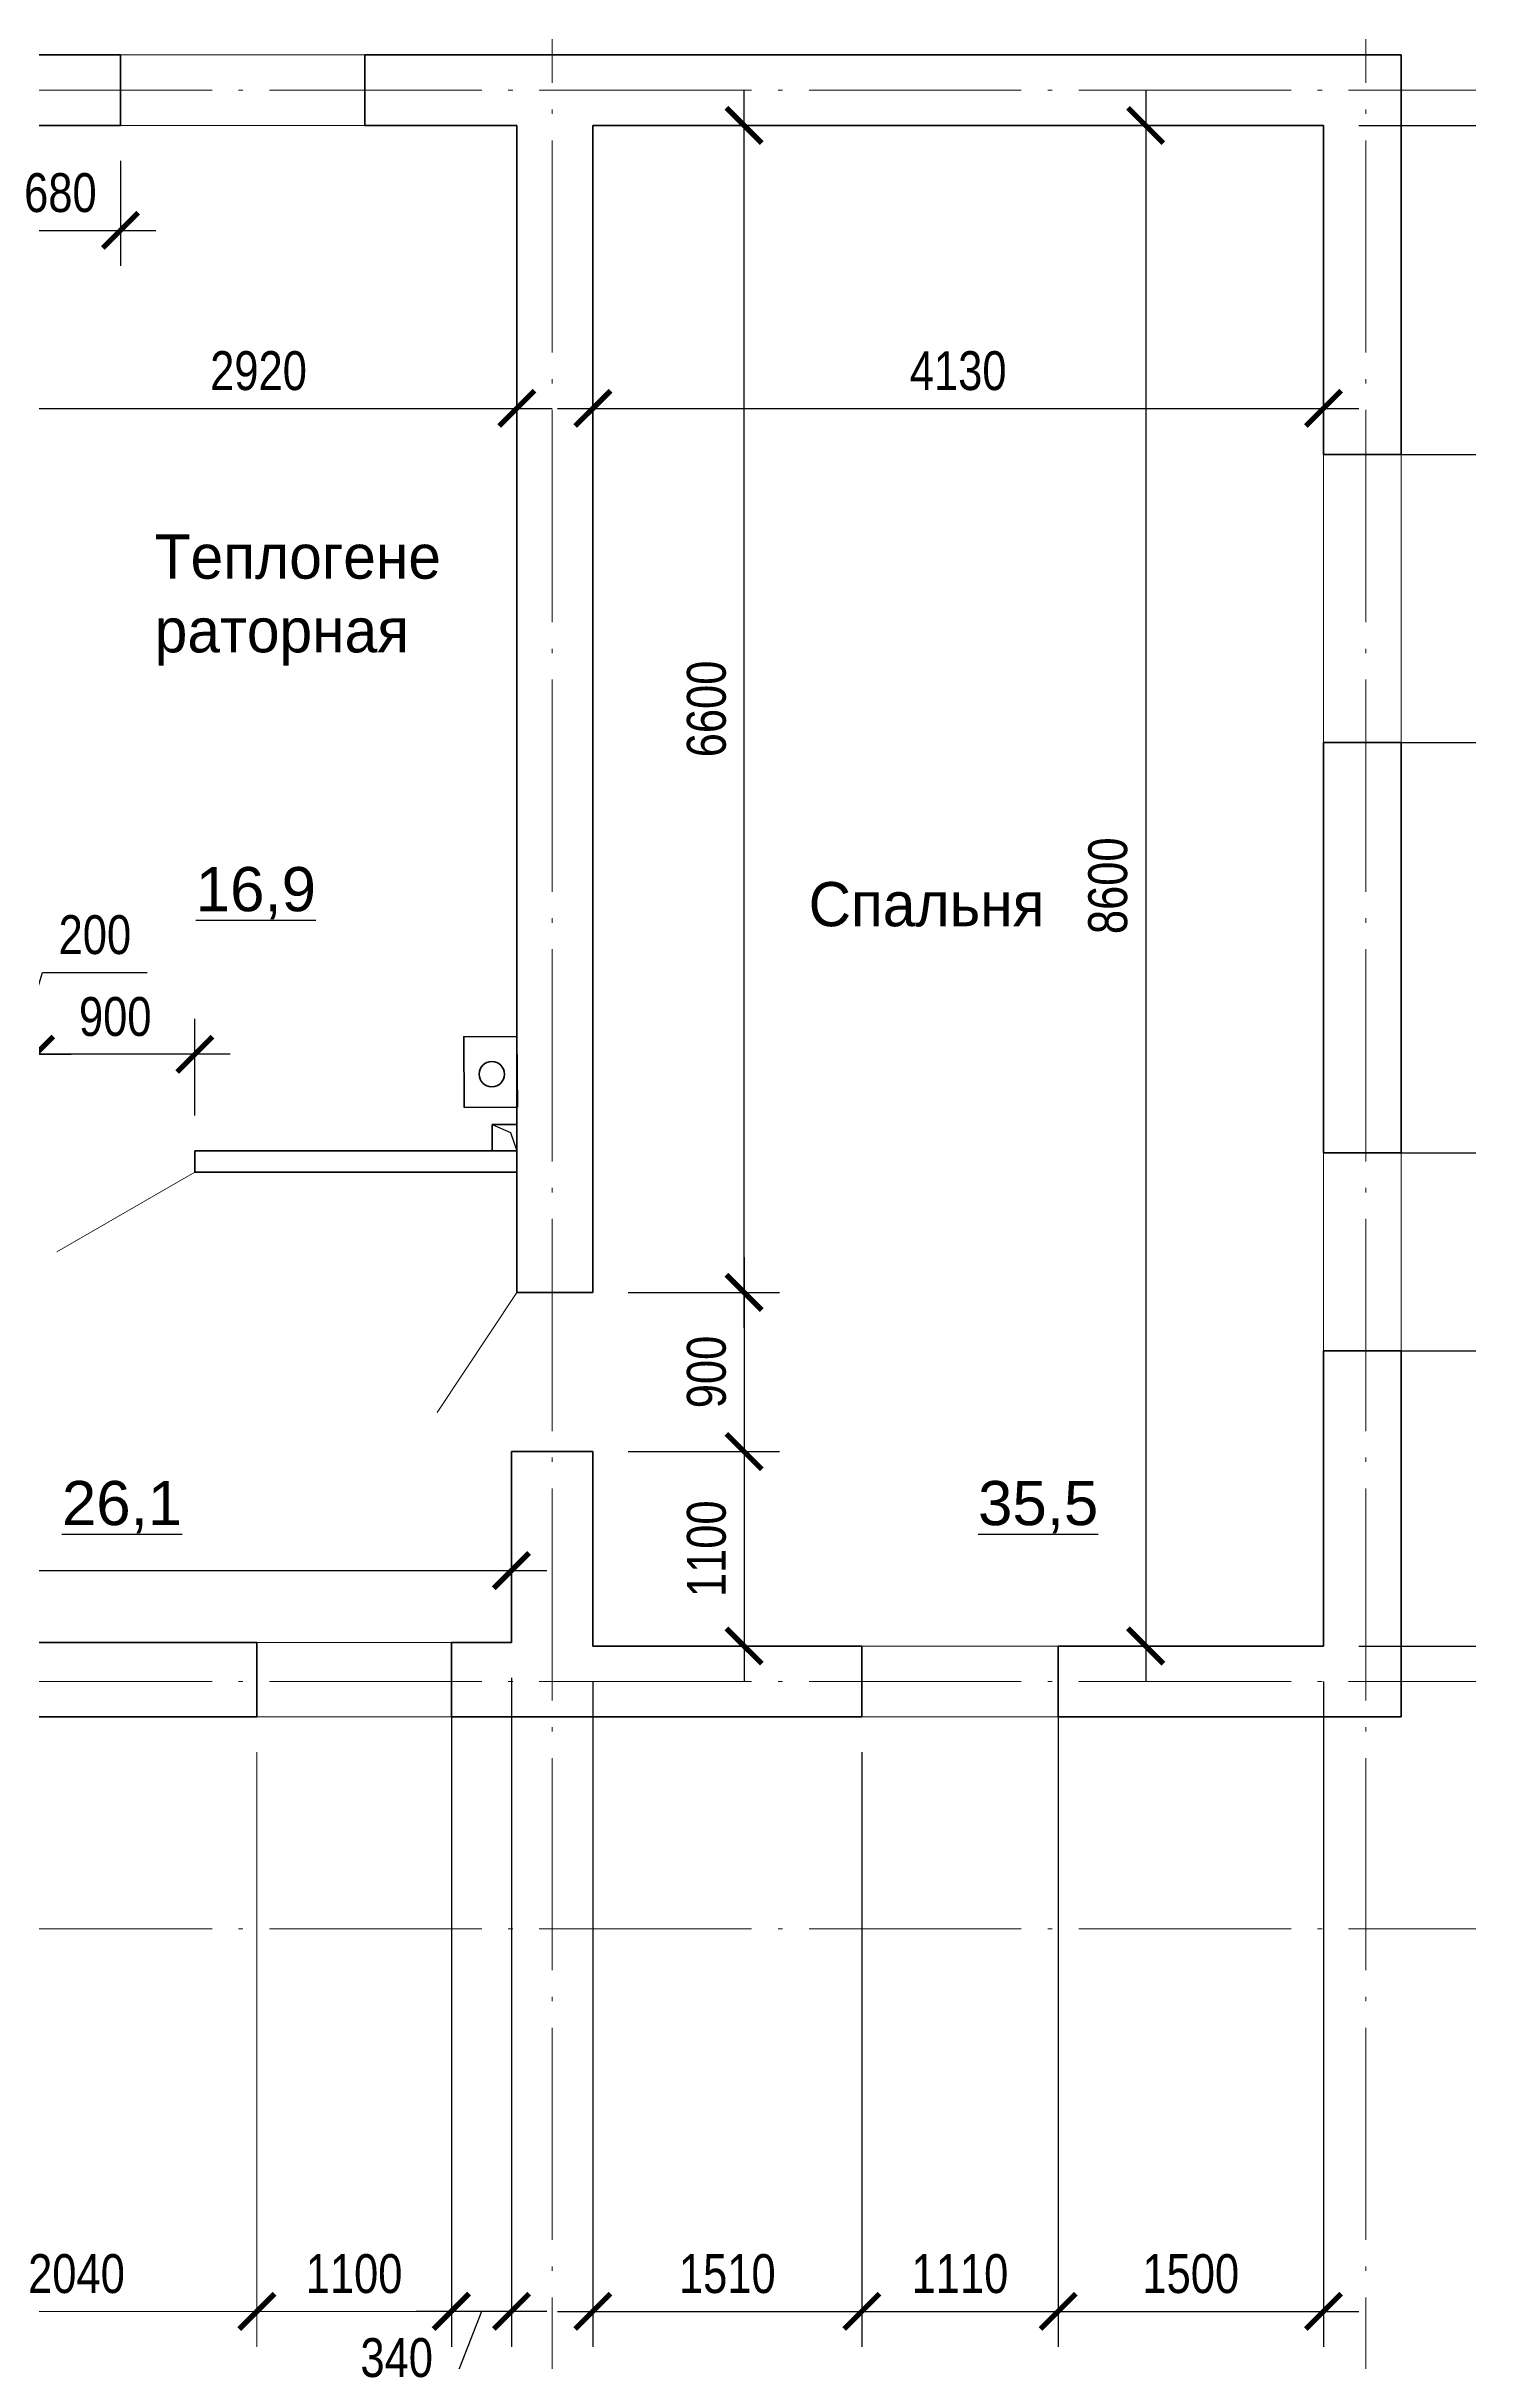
# Model space of a CAD drawing. Extents: x 4838367 to 4880367, y 1370221 to 1442915.
# Drawn here: x 4863736 to 4871776, y 1380205 to 1393301 of the extents above; entities that cross this region are included whole.
import ezdxf

# ---------------------------------------------------------------- set-up
doc = ezdxf.new("R2010")
doc.units = 0
doc.header["$MEASUREMENT"] = 0
doc.linetypes.add('ACAD_ISO04W100', pattern=[30.5, 24, -3, 0.5, -3])
doc.layers.get('0').update_dxf_attribs({"linetype": 'CONTINUOUS'})
doc.layers.get('DEFPOINTS').update_dxf_attribs({"linetype": 'CONTINUOUS'})
for name, color, linetype in [('АР2-0_121-03_ТЕКСТ', 121, 'CONTINUOUS'), ('АР2-6_1-03_КРЕП', 1, 'CONTINUOUS'), ('ОСИ', 30, 'ACAD_ISO04W100'), ('площ', 1, 'CONTINUOUS')]:
    doc.layers.add(name, color=color, linetype=linetype)
for name, color, linetype, lineweight in [('двери', 180, 'CONTINUOUS', 18), ('кирпич', 221, 'CONTINUOUS', 40), ('наименование помещений', 151, 'CONTINUOUS', 9), ('окна', 120, 'CONTINUOUS', 15), ('осевые размеры', 80, 'CONTINUOUS', 9), ('перегородки', 43, 'CONTINUOUS', 40), ('размеры внутрен', 133, 'CONTINUOUS', 25), ('стены', 7, 'CONTINUOUS', 60), ('текст13', 131, 'CONTINUOUS', 13)]:
    doc.layers.add(name, color=color, linetype=linetype, lineweight=lineweight)
doc.styles.add('AR-125', font='arial.ttf', dxfattribs={"height": 125})
doc.styles.add('AR220M100', font='arial.ttf', dxfattribs={"width": 0.8, "height": 220})
doc.styles.add('N200', font='times.ttf', dxfattribs={"height": 200})
doc.dimstyles.new('100', dxfattribs={"dimtxt": 1, "dimasz": 200, "dimexe": 200, "dimexo": 200, "dimgap": 100, "dimtad": 1, "dimdec": 0, "dimrnd": 1, "dimzin": 13, "dimdsep": 46, "dimtxsty": 'AR220M100', "dimblk1": 'ARCHTICK', "dimblk2": 'ARCHTICK', "dimsah": 1, "dimcen": 100, "dimdle": 200, "dimclrd": 256, "dimclre": 256, "dimclrt": 256, "dimadec": 0, "dimazin": 0, "dimtfac": 1, "dimtdec": 0, "dimtofl": 0, "dimtmove": 1, "dimatfit": 3, "dimldrblk": 'ARCHTICK', "dimfxl": 200, "dimtolj": 1, "dimtzin": 13, "dimlwd": -1, "dimlwe": -1, "dimarcsym": 0})

# ---------------------------------------------------------------- blocks, each defined once
blk = doc.blocks.new('_ARCHTICK')
at = {"color": 0, "linetype": 'ByBlock', "const_width": 0.15}
blk.add_lwpolyline([(-0.5, -0.5), (0.5, 0.5)], dxfattribs=at)
blk = doc.blocks.new('*D91')
at = {"layer": 'DEFPOINTS', "color": 0, "transparency": 16777216}
for p in [(4864926, 1383853), (4866025, 1383853), (4866025, 1380490)]:
    blk.add_point(p, dxfattribs=at)
at = {"layer": 'текст13', "transparency": 16777216}
for p, q in [((4864926, 1383653), (4864926, 1380290)), ((4866025, 1383653), (4866025, 1380290)), ((4864726, 1380490), (4866225, 1380490))]:
    blk.add_line(p, q, dxfattribs=at)
at = {"layer": 'текст13', "transparency": 16777216, "xscale": 200, "yscale": 200, "zscale": 200, "rotation": 180}
blk.add_blockref('_ARCHTICK', (4864926, 1380490), dxfattribs=at)
at = {"layer": 'текст13', "transparency": 16777216, "xscale": 200, "yscale": 200, "zscale": 200}
blk.add_blockref('_ARCHTICK', (4866025, 1380490), dxfattribs=at)
at = {"layer": 'текст13', "transparency": 16777216, "insert": (4865475, 1380702), "char_height": 220, "attachment_point": 5, "style": 'AR220M100'}
blk.add_mtext('\\A1;1100', dxfattribs=at)
blk = doc.blocks.new('*D93')
at = {"layer": 'DEFPOINTS', "color": 0, "transparency": 16777216}
for p in [(4866825, 1384253), (4868345, 1383853), (4868345, 1380490)]:
    blk.add_point(p, dxfattribs=at)
at = {"layer": 'АР2-0_121-03_ТЕКСТ', "transparency": 16777216}
for p, q in [((4866825, 1384053), (4866825, 1380290)), ((4868345, 1383653), (4868345, 1380290)), ((4866625, 1380490), (4868545, 1380490))]:
    blk.add_line(p, q, dxfattribs=at)
at = {"layer": 'АР2-0_121-03_ТЕКСТ', "transparency": 16777216, "xscale": 200, "yscale": 200, "zscale": 200, "rotation": 180}
blk.add_blockref('_ARCHTICK', (4866825, 1380490), dxfattribs=at)
at = {"layer": 'АР2-0_121-03_ТЕКСТ', "transparency": 16777216, "xscale": 200, "yscale": 200, "zscale": 200}
blk.add_blockref('_ARCHTICK', (4868345, 1380490), dxfattribs=at)
at = {"layer": 'АР2-0_121-03_ТЕКСТ', "transparency": 16777216, "insert": (4867585, 1380702), "char_height": 220, "attachment_point": 5, "style": 'AR220M100'}
blk.add_mtext('\\A1;1510', dxfattribs=at)
blk = doc.blocks.new('*D96')
at = {"layer": 'DEFPOINTS', "color": 0, "transparency": 16777216}
for p in [(4864155, 1393987), (4864155, 1393253), (4865535, 1393253)]:
    blk.add_point(p, dxfattribs=at)
at = {"layer": 'текст13', "transparency": 16777216}
for p, q in [((4864155, 1393453), (4864155, 1394187)), ((4865535, 1393453), (4865535, 1394187)), ((4865735, 1393987), (4863955, 1393987))]:
    blk.add_line(p, q, dxfattribs=at)
at = {"layer": 'текст13', "transparency": 16777216, "xscale": 200, "yscale": 200, "zscale": 200, "rotation": 180}
blk.add_blockref('_ARCHTICK', (4864155, 1393987), dxfattribs=at)
at = {"layer": 'текст13', "transparency": 16777216, "xscale": 200, "yscale": 200, "zscale": 200}
blk.add_blockref('_ARCHTICK', (4865535, 1393987), dxfattribs=at)
at = {"layer": 'текст13', "transparency": 16777216, "insert": (4864845, 1394200), "char_height": 220, "attachment_point": 5, "style": 'AR220M100'}
blk.add_mtext('\\A1;1380', dxfattribs=at)
blk = doc.blocks.new('*D102')
at = {"layer": 'DEFPOINTS', "color": 0, "transparency": 16777216}
for p in [(4863475, 1391253), (4866395, 1391253), (4866395, 1391053)]:
    blk.add_point(p, dxfattribs=at)
at = {"layer": 'АР2-0_121-03_ТЕКСТ', "transparency": 16777216}
for p, q in [((4863475, 1391453), (4863475, 1391453)), ((4866395, 1391253), (4866395, 1391453)), ((4863275, 1391253), (4866595, 1391253))]:
    blk.add_line(p, q, dxfattribs=at)
at = {"layer": 'АР2-0_121-03_ТЕКСТ', "transparency": 16777216, "xscale": 200, "yscale": 200, "zscale": 200, "rotation": 180}
blk.add_blockref('_ARCHTICK', (4863475, 1391253), dxfattribs=at)
at = {"layer": 'АР2-0_121-03_ТЕКСТ', "transparency": 16777216, "xscale": 200, "yscale": 200, "zscale": 200}
blk.add_blockref('_ARCHTICK', (4866395, 1391253), dxfattribs=at)
at = {"layer": 'АР2-0_121-03_ТЕКСТ', "transparency": 16777216, "insert": (4864935, 1391465), "char_height": 220, "attachment_point": 5, "style": 'AR220M100'}
blk.add_mtext('\\A1;2920', dxfattribs=at)
blk = doc.blocks.new('*D106')
at = {"layer": 'DEFPOINTS', "color": 0, "transparency": 16777216}
for p in [(4870955, 1385923), (4872243, 1385923), (4870955, 1384253)]:
    blk.add_point(p, dxfattribs=at)
at = {"layer": 'АР2-0_121-03_ТЕКСТ', "transparency": 16777216}
for p, q in [((4872243, 1384053), (4872243, 1386123)), ((4871155, 1385923), (4872443, 1385923)), ((4871155, 1384253), (4872443, 1384253))]:
    blk.add_line(p, q, dxfattribs=at)
at = {"layer": 'АР2-0_121-03_ТЕКСТ', "transparency": 16777216, "xscale": 200, "yscale": 200, "zscale": 200}
for p, rotation in [((4872243, 1385923), 90), ((4872243, 1384253), 270)]:
    blk.add_blockref('_ARCHTICK', p, dxfattribs=dict(at, rotation=rotation))
at = {"layer": 'АР2-0_121-03_ТЕКСТ', "transparency": 16777216, "insert": (4872031, 1385088), "char_height": 220, "attachment_point": 5, "rotation": 90, "style": 'AR220M100'}
blk.add_mtext('\\A1;1670', dxfattribs=at)
blk = doc.blocks.new('*D107')
at = {"layer": 'DEFPOINTS', "color": 0, "transparency": 16777216}
for p in [(4870955, 1387043), (4872243, 1387043), (4870955, 1385923)]:
    blk.add_point(p, dxfattribs=at)
at = {"layer": 'АР2-0_121-03_ТЕКСТ', "transparency": 16777216}
for p, q in [((4872243, 1385723), (4872243, 1387243)), ((4871155, 1387043), (4872443, 1387043)), ((4871155, 1385923), (4872443, 1385923))]:
    blk.add_line(p, q, dxfattribs=at)
at = {"layer": 'АР2-0_121-03_ТЕКСТ', "transparency": 16777216, "xscale": 200, "yscale": 200, "zscale": 200}
for p, rotation in [((4872243, 1387043), 90), ((4872243, 1385923), 270)]:
    blk.add_blockref('_ARCHTICK', p, dxfattribs=dict(at, rotation=rotation))
at = {"layer": 'АР2-0_121-03_ТЕКСТ', "transparency": 16777216, "insert": (4872031, 1386483), "char_height": 220, "attachment_point": 5, "rotation": 90, "style": 'AR220M100'}
blk.add_mtext('\\A1;1120', dxfattribs=at)
blk = doc.blocks.new('*D108')
at = {"layer": 'DEFPOINTS', "color": 0, "transparency": 16777216}
for p in [(4870955, 1389363), (4872243, 1389363), (4870955, 1387043)]:
    blk.add_point(p, dxfattribs=at)
at = {"layer": 'АР2-0_121-03_ТЕКСТ', "transparency": 16777216}
for p, q in [((4872243, 1386843), (4872243, 1389563)), ((4871155, 1389363), (4872443, 1389363)), ((4871155, 1387043), (4872443, 1387043))]:
    blk.add_line(p, q, dxfattribs=at)
at = {"layer": 'АР2-0_121-03_ТЕКСТ', "transparency": 16777216, "xscale": 200, "yscale": 200, "zscale": 200}
for p, rotation in [((4872243, 1389363), 90), ((4872243, 1387043), 270)]:
    blk.add_blockref('_ARCHTICK', p, dxfattribs=dict(at, rotation=rotation))
at = {"layer": 'АР2-0_121-03_ТЕКСТ', "transparency": 16777216, "insert": (4872031, 1388203), "char_height": 220, "attachment_point": 5, "rotation": 90, "style": 'AR220M100'}
blk.add_mtext('\\A1;2320', dxfattribs=at)
blk = doc.blocks.new('*D109')
at = {"layer": 'DEFPOINTS', "color": 0, "transparency": 16777216}
for p in [(4870955, 1390993), (4872243, 1390993), (4870955, 1389363)]:
    blk.add_point(p, dxfattribs=at)
at = {"layer": 'АР2-0_121-03_ТЕКСТ', "transparency": 16777216}
for p, q in [((4872243, 1389163), (4872243, 1391193)), ((4871155, 1390993), (4872443, 1390993)), ((4871155, 1389363), (4872443, 1389363))]:
    blk.add_line(p, q, dxfattribs=at)
at = {"layer": 'АР2-0_121-03_ТЕКСТ', "transparency": 16777216, "xscale": 200, "yscale": 200, "zscale": 200}
for p, rotation in [((4872243, 1390993), 90), ((4872243, 1389363), 270)]:
    blk.add_blockref('_ARCHTICK', p, dxfattribs=dict(at, rotation=rotation))
at = {"layer": 'АР2-0_121-03_ТЕКСТ', "transparency": 16777216, "insert": (4872031, 1390178), "char_height": 220, "attachment_point": 5, "rotation": 90, "style": 'AR220M100'}
blk.add_mtext('\\A1;1630', dxfattribs=at)
blk = doc.blocks.new('*D110')
at = {"layer": 'DEFPOINTS', "color": 0, "transparency": 16777216}
for p in [(4870955, 1392853), (4869950, 1384253), (4870955, 1384253)]:
    blk.add_point(p, dxfattribs=at)
at = {"layer": 'размеры внутрен', "transparency": 16777216}
for p, q in [((4869950, 1393053), (4869950, 1384053)), ((4870755, 1392853), (4869750, 1392853)), ((4870755, 1384253), (4869750, 1384253))]:
    blk.add_line(p, q, dxfattribs=at)
at = {"layer": 'размеры внутрен', "transparency": 16777216, "xscale": 200, "yscale": 200, "zscale": 200}
for p, rotation in [((4869950, 1392853), 90), ((4869950, 1384253), 270)]:
    blk.add_blockref('_ARCHTICK', p, dxfattribs=dict(at, rotation=rotation))
at = {"layer": 'размеры внутрен', "transparency": 16777216, "insert": (4869737, 1388553), "char_height": 220, "attachment_point": 5, "rotation": 90, "style": 'AR220M100'}
blk.add_mtext('\\A1;8600', dxfattribs=at)
blk = doc.blocks.new('*D111')
at = {"layer": 'DEFPOINTS', "color": 0, "transparency": 16777216}
for p in [(4870955, 1391253), (4866825, 1391053), (4870955, 1391053)]:
    blk.add_point(p, dxfattribs=at)
at = {"layer": 'АР2-0_121-03_ТЕКСТ', "transparency": 16777216}
for p, q in [((4866825, 1391253), (4866825, 1391453)), ((4870955, 1391253), (4870955, 1391453)), ((4866625, 1391253), (4871155, 1391253))]:
    blk.add_line(p, q, dxfattribs=at)
at = {"layer": 'АР2-0_121-03_ТЕКСТ', "transparency": 16777216, "xscale": 200, "yscale": 200, "zscale": 200, "rotation": 180}
blk.add_blockref('_ARCHTICK', (4866825, 1391253), dxfattribs=at)
at = {"layer": 'АР2-0_121-03_ТЕКСТ', "transparency": 16777216, "xscale": 200, "yscale": 200, "zscale": 200}
blk.add_blockref('_ARCHTICK', (4870955, 1391253), dxfattribs=at)
at = {"layer": 'АР2-0_121-03_ТЕКСТ', "transparency": 16777216, "insert": (4868890, 1391465), "char_height": 220, "attachment_point": 5, "style": 'AR220M100'}
blk.add_mtext('\\A1;4130', dxfattribs=at)
blk = doc.blocks.new('*D115')
at = {"layer": 'DEFPOINTS', "color": 0, "transparency": 16777216}
for p in [(4863675, 1387600), (4863675, 1387053), (4864575, 1387053)]:
    blk.add_point(p, dxfattribs=at)
at = {"layer": 'АР2-0_121-03_ТЕКСТ', "transparency": 16777216}
for p, q in [((4863675, 1387253), (4863675, 1387800)), ((4864575, 1387253), (4864575, 1387800)), ((4864775, 1387600), (4863475, 1387600))]:
    blk.add_line(p, q, dxfattribs=at)
at = {"layer": 'АР2-0_121-03_ТЕКСТ', "transparency": 16777216, "xscale": 200, "yscale": 200, "zscale": 200, "rotation": 180}
blk.add_blockref('_ARCHTICK', (4863675, 1387600), dxfattribs=at)
at = {"layer": 'АР2-0_121-03_ТЕКСТ', "transparency": 16777216, "xscale": 200, "yscale": 200, "zscale": 200}
blk.add_blockref('_ARCHTICK', (4864575, 1387600), dxfattribs=at)
at = {"layer": 'АР2-0_121-03_ТЕКСТ', "transparency": 16777216, "insert": (4864125, 1387812), "char_height": 220, "attachment_point": 5, "style": 'AR220M100'}
blk.add_mtext('\\A1;900', dxfattribs=at)
blk = doc.blocks.new('*D117')
at = {"layer": 'DEFPOINTS', "color": 0, "transparency": 16777216}
for p in [(4862885, 1383853), (4864926, 1383853), (4864926, 1380490)]:
    blk.add_point(p, dxfattribs=at)
at = {"layer": 'текст13', "transparency": 16777216}
for p, q in [((4862885, 1383653), (4862885, 1380290)), ((4864926, 1383653), (4864926, 1380290)), ((4862685, 1380490), (4865126, 1380490))]:
    blk.add_line(p, q, dxfattribs=at)
at = {"layer": 'текст13', "transparency": 16777216, "xscale": 200, "yscale": 200, "zscale": 200, "rotation": 180}
blk.add_blockref('_ARCHTICK', (4862885, 1380490), dxfattribs=at)
at = {"layer": 'текст13', "transparency": 16777216, "xscale": 200, "yscale": 200, "zscale": 200}
blk.add_blockref('_ARCHTICK', (4864926, 1380490), dxfattribs=at)
at = {"layer": 'текст13', "transparency": 16777216, "insert": (4863906, 1380702), "char_height": 220, "attachment_point": 5, "style": 'AR220M100'}
blk.add_mtext('\\A1;2040', dxfattribs=at)
blk = doc.blocks.new('*D118')
at = {"layer": 'DEFPOINTS', "color": 0, "transparency": 16777216}
for p in [(4868345, 1383853), (4869455, 1383853), (4869455, 1380490)]:
    blk.add_point(p, dxfattribs=at)
at = {"layer": 'АР2-0_121-03_ТЕКСТ', "transparency": 16777216}
for p, q in [((4868345, 1383653), (4868345, 1380290)), ((4869455, 1383653), (4869455, 1380290)), ((4868145, 1380490), (4869655, 1380490))]:
    blk.add_line(p, q, dxfattribs=at)
at = {"layer": 'АР2-0_121-03_ТЕКСТ', "transparency": 16777216, "xscale": 200, "yscale": 200, "zscale": 200, "rotation": 180}
blk.add_blockref('_ARCHTICK', (4868345, 1380490), dxfattribs=at)
at = {"layer": 'АР2-0_121-03_ТЕКСТ', "transparency": 16777216, "xscale": 200, "yscale": 200, "zscale": 200}
blk.add_blockref('_ARCHTICK', (4869455, 1380490), dxfattribs=at)
at = {"layer": 'АР2-0_121-03_ТЕКСТ', "transparency": 16777216, "insert": (4868900, 1380702), "char_height": 220, "attachment_point": 5, "style": 'AR220M100'}
blk.add_mtext('\\A1;1110', dxfattribs=at)
blk = doc.blocks.new('*D126')
at = {"layer": 'DEFPOINTS', "color": 0, "transparency": 16777216}
for p in [(4866595, 1380540), (4871195, 1380540), (4871195, 1379263)]:
    blk.add_point(p, dxfattribs=at)
at = {"layer": 'осевые размеры', "transparency": 16777216}
for p, q in [((4866595, 1380340), (4866595, 1379063)), ((4871195, 1380340), (4871195, 1379063)), ((4866395, 1379263), (4871395, 1379263))]:
    blk.add_line(p, q, dxfattribs=at)
at = {"layer": 'осевые размеры', "transparency": 16777216, "xscale": 200, "yscale": 200, "zscale": 200, "rotation": 180}
blk.add_blockref('_ARCHTICK', (4866595, 1379263), dxfattribs=at)
at = {"layer": 'осевые размеры', "transparency": 16777216, "xscale": 200, "yscale": 200, "zscale": 200}
blk.add_blockref('_ARCHTICK', (4871195, 1379263), dxfattribs=at)
at = {"layer": 'осевые размеры', "transparency": 16777216, "insert": (4868895, 1379476), "char_height": 220, "attachment_point": 5, "style": 'AR220M100'}
blk.add_mtext('\\A1;4600', dxfattribs=at)
blk = doc.blocks.new('*D176')
at = {"layer": 'DEFPOINTS', "color": 0, "transparency": 16777216}
for p in [(4866825, 1392853), (4867680, 1392853), (4866825, 1386253)]:
    blk.add_point(p, dxfattribs=at)
at = {"layer": 'АР2-0_121-03_ТЕКСТ', "transparency": 16777216}
for p, q in [((4867680, 1386053), (4867680, 1393053)), ((4867025, 1392853), (4867880, 1392853)), ((4867025, 1386253), (4867880, 1386253))]:
    blk.add_line(p, q, dxfattribs=at)
at = {"layer": 'АР2-0_121-03_ТЕКСТ', "transparency": 16777216, "xscale": 200, "yscale": 200, "zscale": 200}
for p, rotation in [((4867680, 1392853), 90), ((4867680, 1386253), 270)]:
    blk.add_blockref('_ARCHTICK', p, dxfattribs=dict(at, rotation=rotation))
at = {"layer": 'АР2-0_121-03_ТЕКСТ', "transparency": 16777216, "insert": (4867468, 1389553), "char_height": 220, "attachment_point": 5, "rotation": 90, "style": 'AR220M100'}
blk.add_mtext('\\A1;6600', dxfattribs=at)
blk = doc.blocks.new('*D177')
at = {"layer": 'DEFPOINTS', "color": 0, "transparency": 16777216}
for p in [(4866825, 1386253), (4866825, 1385353), (4867680, 1385353)]:
    blk.add_point(p, dxfattribs=at)
at = {"layer": 'АР2-0_121-03_ТЕКСТ', "transparency": 16777216}
for p, q in [((4867680, 1386453), (4867680, 1385153)), ((4867025, 1386253), (4867880, 1386253)), ((4867025, 1385353), (4867880, 1385353))]:
    blk.add_line(p, q, dxfattribs=at)
at = {"layer": 'АР2-0_121-03_ТЕКСТ', "transparency": 16777216, "xscale": 200, "yscale": 200, "zscale": 200}
for p, rotation in [((4867680, 1386253), 90), ((4867680, 1385353), 270)]:
    blk.add_blockref('_ARCHTICK', p, dxfattribs=dict(at, rotation=rotation))
at = {"layer": 'АР2-0_121-03_ТЕКСТ', "transparency": 16777216, "insert": (4867468, 1385803), "char_height": 220, "attachment_point": 5, "rotation": 90, "style": 'AR220M100'}
blk.add_mtext('\\A1;900', dxfattribs=at)
blk = doc.blocks.new('*D178')
at = {"layer": 'DEFPOINTS', "color": 0, "transparency": 16777216}
for p in [(4866825, 1385353), (4866825, 1384253), (4867680, 1384253)]:
    blk.add_point(p, dxfattribs=at)
at = {"layer": 'АР2-0_121-03_ТЕКСТ', "transparency": 16777216}
for p, q in [((4867680, 1385553), (4867680, 1384053)), ((4867025, 1385353), (4867880, 1385353)), ((4867025, 1384253), (4867880, 1384253))]:
    blk.add_line(p, q, dxfattribs=at)
at = {"layer": 'АР2-0_121-03_ТЕКСТ', "transparency": 16777216, "xscale": 200, "yscale": 200, "zscale": 200}
for p, rotation in [((4867680, 1385353), 90), ((4867680, 1384253), 270)]:
    blk.add_blockref('_ARCHTICK', p, dxfattribs=dict(at, rotation=rotation))
at = {"layer": 'АР2-0_121-03_ТЕКСТ', "transparency": 16777216, "insert": (4867468, 1384803), "char_height": 220, "attachment_point": 5, "rotation": 90, "style": 'AR220M100'}
blk.add_mtext('\\A1;1100', dxfattribs=at)
blk = doc.blocks.new('*D179')
at = {"layer": 'DEFPOINTS', "color": 0, "transparency": 16777216}
for p in [(4870955, 1392853), (4872243, 1392853), (4870955, 1390993)]:
    blk.add_point(p, dxfattribs=at)
at = {"layer": 'АР2-0_121-03_ТЕКСТ', "transparency": 16777216}
for p, q in [((4872243, 1390793), (4872243, 1393053)), ((4871155, 1392853), (4872443, 1392853)), ((4871155, 1390993), (4872443, 1390993))]:
    blk.add_line(p, q, dxfattribs=at)
at = {"layer": 'АР2-0_121-03_ТЕКСТ', "transparency": 16777216, "xscale": 200, "yscale": 200, "zscale": 200}
for p, rotation in [((4872243, 1392853), 90), ((4872243, 1390993), 270)]:
    blk.add_blockref('_ARCHTICK', p, dxfattribs=dict(at, rotation=rotation))
at = {"layer": 'АР2-0_121-03_ТЕКСТ', "transparency": 16777216, "insert": (4872031, 1391923), "char_height": 220, "attachment_point": 5, "rotation": 90, "style": 'AR220M100'}
blk.add_mtext('\\A1;1860', dxfattribs=at)
blk = doc.blocks.new('*D180')
at = {"layer": 'DEFPOINTS', "color": 0, "transparency": 16777216}
for p in [(4869455, 1384253), (4870955, 1384253), (4870955, 1380490)]:
    blk.add_point(p, dxfattribs=at)
at = {"layer": 'АР2-0_121-03_ТЕКСТ', "transparency": 16777216}
for p, q in [((4869455, 1384053), (4869455, 1380290)), ((4870955, 1384053), (4870955, 1380290)), ((4869255, 1380490), (4871155, 1380490))]:
    blk.add_line(p, q, dxfattribs=at)
at = {"layer": 'АР2-0_121-03_ТЕКСТ', "transparency": 16777216, "xscale": 200, "yscale": 200, "zscale": 200, "rotation": 180}
blk.add_blockref('_ARCHTICK', (4869455, 1380490), dxfattribs=at)
at = {"layer": 'АР2-0_121-03_ТЕКСТ', "transparency": 16777216, "xscale": 200, "yscale": 200, "zscale": 200}
blk.add_blockref('_ARCHTICK', (4870955, 1380490), dxfattribs=at)
at = {"layer": 'АР2-0_121-03_ТЕКСТ', "transparency": 16777216, "insert": (4870205, 1380702), "char_height": 220, "attachment_point": 5, "style": 'AR220M100'}
blk.add_mtext('\\A1;1500', dxfattribs=at)
blk = doc.blocks.new('*D181')
at = {"layer": 'DEFPOINTS', "color": 0, "transparency": 16777216}
for p in [(4866026, 1384273), (4866365, 1384273), (4866026, 1380490)]:
    blk.add_point(p, dxfattribs=at)
at = {"layer": 'АР2-0_121-03_ТЕКСТ', "transparency": 16777216}
for p, q in [((4866026, 1384073), (4866026, 1380290)), ((4866365, 1384073), (4866365, 1380290)), ((4866565, 1380490), (4865826, 1380490)), ((4866195, 1380490), (4866010, 1380015)), ((4866010, 1380015), (4865422, 1380015))]:
    blk.add_line(p, q, dxfattribs=at)
at = {"layer": 'АР2-0_121-03_ТЕКСТ', "transparency": 16777216, "xscale": 200, "yscale": 200, "zscale": 200, "rotation": 180}
blk.add_blockref('_ARCHTICK', (4866026, 1380490), dxfattribs=at)
at = {"layer": 'АР2-0_121-03_ТЕКСТ', "transparency": 16777216, "xscale": 200, "yscale": 200, "zscale": 200}
blk.add_blockref('_ARCHTICK', (4866365, 1380490), dxfattribs=at)
at = {"layer": 'АР2-0_121-03_ТЕКСТ', "transparency": 16777216, "insert": (4865716, 1380227), "char_height": 220, "attachment_point": 5, "style": 'AR220M100'}
blk.add_mtext('\\A1;340', dxfattribs=at)
blk = doc.blocks.new('*D182')
at = {"layer": 'DEFPOINTS', "color": 0, "transparency": 16777216}
for p in [(4866365, 1384680), (4858115, 1384273), (4866365, 1384273)]:
    blk.add_point(p, dxfattribs=at)
at = {"layer": 'АР2-0_121-03_ТЕКСТ', "transparency": 16777216}
for p, q in [((4858115, 1384473), (4858115, 1384880)), ((4866365, 1384473), (4866365, 1384880)), ((4857915, 1384680), (4866565, 1384680))]:
    blk.add_line(p, q, dxfattribs=at)
at = {"layer": 'АР2-0_121-03_ТЕКСТ', "transparency": 16777216, "xscale": 200, "yscale": 200, "zscale": 200, "rotation": 180}
blk.add_blockref('_ARCHTICK', (4858115, 1384680), dxfattribs=at)
at = {"layer": 'АР2-0_121-03_ТЕКСТ', "transparency": 16777216, "xscale": 200, "yscale": 200, "zscale": 200}
blk.add_blockref('_ARCHTICK', (4866365, 1384680), dxfattribs=at)
at = {"layer": 'АР2-0_121-03_ТЕКСТ', "transparency": 16777216, "insert": (4862240, 1384892), "char_height": 220, "attachment_point": 5, "style": 'AR220M100'}
blk.add_mtext('\\A1;8250', dxfattribs=at)
blk = doc.blocks.new('*D188')
at = {"layer": 'DEFPOINTS', "color": 0, "transparency": 16777216}
for p in [(4863675, 1387600), (4863475, 1387053), (4863675, 1387053)]:
    blk.add_point(p, dxfattribs=at)
at = {"layer": 'АР2-0_121-03_ТЕКСТ', "transparency": 16777216}
for p, q in [((4863575, 1387600), (4863714, 1388062)), ((4863714, 1388062), (4864305, 1388062)), ((4863475, 1387253), (4863475, 1387800)), ((4863675, 1387253), (4863675, 1387800)), ((4863275, 1387600), (4863875, 1387600))]:
    blk.add_line(p, q, dxfattribs=at)
at = {"layer": 'АР2-0_121-03_ТЕКСТ', "transparency": 16777216, "xscale": 200, "yscale": 200, "zscale": 200, "rotation": 180}
blk.add_blockref('_ARCHTICK', (4863475, 1387600), dxfattribs=at)
at = {"layer": 'АР2-0_121-03_ТЕКСТ', "transparency": 16777216, "xscale": 200, "yscale": 200, "zscale": 200}
blk.add_blockref('_ARCHTICK', (4863675, 1387600), dxfattribs=at)
at = {"layer": 'АР2-0_121-03_ТЕКСТ', "transparency": 16777216, "insert": (4864010, 1388275), "char_height": 220, "attachment_point": 5, "style": 'AR220M100'}
blk.add_mtext('\\A1;200', dxfattribs=at)
blk = doc.blocks.new('*D189')
at = {"layer": 'DEFPOINTS', "color": 0, "transparency": 16777216}
for p in [(4863475, 1392853), (4864155, 1392853), (4864155, 1392260)]:
    blk.add_point(p, dxfattribs=at)
at = {"layer": 'АР2-0_121-03_ТЕКСТ', "transparency": 16777216}
for p, q in [((4863475, 1392653), (4863475, 1392060)), ((4864155, 1392653), (4864155, 1392060)), ((4863275, 1392260), (4864355, 1392260))]:
    blk.add_line(p, q, dxfattribs=at)
at = {"layer": 'АР2-0_121-03_ТЕКСТ', "transparency": 16777216, "xscale": 200, "yscale": 200, "zscale": 200, "rotation": 180}
blk.add_blockref('_ARCHTICK', (4863475, 1392260), dxfattribs=at)
at = {"layer": 'АР2-0_121-03_ТЕКСТ', "transparency": 16777216, "xscale": 200, "yscale": 200, "zscale": 200}
blk.add_blockref('_ARCHTICK', (4864155, 1392260), dxfattribs=at)
at = {"layer": 'АР2-0_121-03_ТЕКСТ', "transparency": 16777216, "insert": (4863815, 1392472), "char_height": 220, "attachment_point": 5, "style": 'AR220M100'}
blk.add_mtext('\\A1;680', dxfattribs=at)

msp = doc.modelspace()

# ---------------------------------------------------------------- linework, layer by layer
at = {"layer": 'АР2-6_1-03_КРЕП'}
for p, q in [((4866255.2, 1387202.9), (4866359.8, 1387158.4)), ((4866359.8, 1387158.4), (4866395.2, 1387052.9))]:
    msp.add_line(p, q, dxfattribs=at)
for points in [[(4866255.2, 1387052.9), (4866395.2, 1387052.9), (4866395.2, 1387202.9), (4866255.2, 1387202.9)], [(4866255.2, 1387202.9), (4866395.2, 1387202.9), (4866395.2, 1387052.9), (4866255.2, 1387052.9)], [(4866255.2, 1387202.9), (4866395.2, 1387202.9), (4866395.2, 1387052.9), (4866255.2, 1387052.9)]]:
    msp.add_lwpolyline(points, close=True, dxfattribs=at)
at = {"layer": 'двери'}
for p, q in [((4864575.2, 1386932.9), (4863795.8, 1386482.9)), ((4865945.2, 1385573.4), (4866395.2, 1386252.9))]:
    msp.add_line(p, q, dxfattribs=at)
at = {"layer": 'кирпич', "linetype": 'ByBlock'}
msp.add_lwpolyline([(4866398.2, 1387301.3), (4866098.3, 1387299), (4866095.4, 1387699.1), (4866395.2, 1387701.3)], close=True, dxfattribs=at)
msp.add_circle((4866253.6, 1387487.4), 71.7, dxfattribs=at)
at = {"layer": 'окна'}
for p, q in [((4864155.2, 1393252.9), (4865535.2, 1393252.9)), ((4864155.2, 1392852.9), (4865535.2, 1392852.9)), ((4870955.2, 1390992.9), (4870955.2, 1389362.9)), ((4871395.2, 1390992.9), (4871395.2, 1389362.9)), ((4870955.2, 1387042.9), (4870955.2, 1385922.9)), ((4871395.2, 1387042.9), (4871395.2, 1385922.9)), ((4864925.6, 1384272.9), (4866025.6, 1384272.9)), ((4868345.2, 1384252.9), (4869455.2, 1384252.9)), ((4864925.6, 1383852.9), (4866025.6, 1383852.9)), ((4868345.2, 1383852.9), (4869455.2, 1383852.9))]:
    msp.add_line(p, q, dxfattribs=at)
at = {"layer": 'ОСИ', "linetype": 'ACAD_ISO04W100', "lineweight": 9, "ltscale": 50}
for p, q in [((4866595.2, 1395819), (4866595.2, 1377941.9)), ((4871195.2, 1395819), (4871195.2, 1377941.9)), ((4875347.1, 1393052.9), (4842951.9, 1393052.9)), ((4875347.1, 1384052.9), (4857695.2, 1384052.9)), ((4875347.1, 1382652.9), (4842951.9, 1382652.9))]:
    msp.add_line(p, q, dxfattribs=at)
at = {"layer": 'перегородки'}
for p, q in [((4864575.2, 1387052.9), (4866395.2, 1387052.9)), ((4864575.2, 1387052.9), (4864575.2, 1386932.9)), ((4864575.2, 1386932.9), (4866395.2, 1386932.9))]:
    msp.add_line(p, q, dxfattribs=at)
at = {"layer": 'стены'}
for p, q in [((4864155.2, 1393252.9), (4862205.4, 1393252.9)), ((4864155.2, 1392852.9), (4864155.2, 1393252.9)), ((4871395.2, 1393252.9), (4865535.2, 1393252.9)), ((4865535.2, 1392852.9), (4865535.2, 1393252.9)), ((4871395.2, 1393252.9), (4871395.2, 1390992.9)), ((4864155.2, 1392852.9), (4862205.4, 1392852.9)), ((4866395.2, 1392852.9), (4865535.2, 1392852.9)), ((4866395.2, 1386252.9), (4866395.2, 1392852.9)), ((4870955.2, 1392852.9), (4866825.2, 1392852.9)), ((4866825.2, 1386252.9), (4866825.2, 1392852.9)), ((4870955.2, 1392852.9), (4870955.2, 1390992.9)), ((4870955.2, 1390992.9), (4871395.2, 1390992.9)), ((4870955.2, 1389362.9), (4870955.2, 1387042.9)), ((4870955.2, 1389362.9), (4871395.2, 1389362.9)), ((4871395.2, 1389362.9), (4871395.2, 1387042.9)), ((4870955.2, 1387042.9), (4871395.2, 1387042.9)), ((4870955.2, 1387042.9), (4871395.2, 1387042.9)), ((4866395.2, 1386252.9), (4866825.2, 1386252.9)), ((4870955.2, 1385922.9), (4870955.2, 1384252.9)), ((4870955.2, 1385922.9), (4871395.2, 1385922.9)), ((4871395.2, 1385922.9), (4871395.2, 1383852.9)), ((4866365.2, 1384272.9), (4866365.2, 1385352.9)), ((4866365.2, 1385352.9), (4866825.2, 1385352.9)), ((4866825.2, 1384252.9), (4866825.2, 1385352.9)), ((4864925.6, 1384272.9), (4862885.5, 1384272.9)), ((4864925.6, 1383852.9), (4864925.6, 1384272.9)), ((4866365.2, 1384272.9), (4866025.6, 1384272.9)), ((4866025.6, 1383852.9), (4866025.6, 1384272.9)), ((4868345.2, 1384252.9), (4866825.2, 1384252.9)), ((4868345.2, 1384252.9), (4868345.2, 1383852.9)), ((4870955.2, 1384252.9), (4869455.2, 1384252.9)), ((4869455.2, 1384252.9), (4869455.2, 1383852.9)), ((4864925.6, 1383852.9), (4862885.5, 1383852.9)), ((4868345.2, 1383852.9), (4866025.6, 1383852.9)), ((4871395.2, 1383852.9), (4869455.2, 1383852.9))]:
    msp.add_line(p, q, dxfattribs=at)

# ---------------------------------------------------------------- texts
at = {"layer": 'наименование помещений', "char_height": 250, "width": 5598.51, "attachment_point": 1, "style": 'N200'}
for s, insert in [('{\\fArial|b0|i0|c204|p34;\\W0.95;Теплогене\\Pраторная}', (4864348.2, 1390539.8)), ('{\\fArial|b0|i0|c204|p34;\\W0.95;Спальня}', (4868044.8, 1388574))]:
    msp.add_mtext(s, dxfattribs=dict(at, insert=insert))
at = {"layer": 'площ', "char_height": 250, "width": 2114.217, "attachment_point": 1, "style": 'AR-125'}
for s, insert in [('{\\L16,9}', (4864580.2, 1388659)), ('{\\L26,1}', (4863823.7, 1385186.6)), ('{\\L35,5}', (4869002.5, 1385186.6))]:
    msp.add_mtext(s, dxfattribs=dict(at, insert=insert))

# ---------------------------------------------------------------- dimensions: what is measured, and where the dimension line sits
at = {"layer": 'АР2-0_121-03_ТЕКСТ'}
for base, p1, p2, picture, middle in [((4867680, 1392852.9), (4866825.2, 1386252.9), (4866825.2, 1392852.9), '*D176', (4867467.7, 1389552.9)), ((4872242.9, 1392852.9), (4870955.2, 1390992.9), (4870955.2, 1392852.9), '*D179', (4872030.6, 1391922.9)), ((4872242.9, 1390992.9), (4870955.2, 1389362.9), (4870955.2, 1390992.9), '*D109', (4872030.5, 1390177.9)), ((4872242.9, 1389362.9), (4870955.2, 1387042.9), (4870955.2, 1389362.9), '*D108', (4872030.5, 1388202.9)), ((4872242.9, 1387042.9), (4870955.2, 1385922.9), (4870955.2, 1387042.9), '*D107', (4872030.6, 1386482.9)), ((4867680, 1385352.9), (4866825.2, 1386252.9), (4866825.2, 1385352.9), '*D177', (4867467.7, 1385802.9)), ((4872242.9, 1385922.9), (4870955.2, 1384252.9), (4870955.2, 1385922.9), '*D106', (4872030.6, 1385087.9)), ((4867680, 1384252.9), (4866825.2, 1385352.9), (4866825.2, 1384252.9), '*D178', (4867467.7, 1384802.9))]:
    dim = msp.add_linear_dim(base=base, p1=p1, p2=p2, angle=90, dimstyle='100', override={"dimzin": 1}, dxfattribs=at)
    dim.commit()
    dim.dimension.update_dxf_attribs({"geometry": picture, "text_midpoint": middle})
for base, p1, p2, picture, middle in [((4864155.2, 1392260), (4863475.2, 1392852.9), (4864155.2, 1392852.9), '*D189', (4863815.2, 1392472.3)), ((4866395.2, 1391252.9), (4863475.2, 1391252.9), (4866395.2, 1391053.2), '*D102', (4864935.2, 1391465.2)), ((4870955.2, 1391252.9), (4866825.2, 1391053.2), (4870955.2, 1391053.2), '*D111', (4868890.2, 1391465.3)), ((4863675.2, 1387599.8), (4863475.2, 1387052.9), (4863675.2, 1387052.9), '*D188', (4863813.9, 1388274.5)), ((4863675.2, 1387599.8), (4864575.2, 1387052.9), (4863675.2, 1387052.9), '*D115', (4864125.2, 1387812.2)), ((4866365.2, 1384680), (4858115.2, 1384272.9), (4866365.2, 1384272.9), '*D182', (4862240.2, 1384892.3)), ((4870955.2, 1380489.7), (4869455.2, 1384252.9), (4870955.2, 1384252.9), '*D180', (4870205.2, 1380702)), ((4869455.2, 1380489.7), (4868345.2, 1383852.9), (4869455.2, 1383852.9), '*D118', (4868900.2, 1380702))]:
    dim = msp.add_linear_dim(base=base, p1=p1, p2=p2, dimstyle='100', override={"dimzin": 1}, dxfattribs=at)
    dim.commit()
    dim.dimension.update_dxf_attribs({"geometry": picture, "text_midpoint": middle})
dim = msp.add_linear_dim(base=(4866025.6, 1380489.7), p1=(4866365.2, 1384272.9), p2=(4866025.6, 1384272.9), dimstyle='100', override={"dimzin": 1}, dxfattribs=at)
dim.commit()
dim.dimension.update_dxf_attribs({"geometry": '*D181', "text_midpoint": (4865910, 1380014.9), "dimtype": 160})
dim = msp.add_linear_dim(base=(4868345.2, 1380489.7), p1=(4866825.2, 1384252.9), p2=(4868345.2, 1383852.9), text='1510', dimstyle='100', override={"dimzin": 1}, dxfattribs=at)
dim.commit()
dim.dimension.update_dxf_attribs({"geometry": '*D93', "text_midpoint": (4867585.2, 1380702)})
at = {"layer": 'осевые размеры'}
dim = msp.add_linear_dim(base=(4871195.2, 1379263.4), p1=(4866595.2, 1380540.4), p2=(4871195.2, 1380540.4), dimstyle='100', override={"dimtxt": 220, "dimtmove": 0, "dimarcsym": 1}, dxfattribs=at)
dim.commit()
dim.dimension.update_dxf_attribs({"geometry": '*D126', "text_midpoint": (4868895.2, 1379475.7)})
at = {"layer": 'размеры внутрен'}
dim = msp.add_linear_dim(base=(4869949.7, 1384252.9), p1=(4870955.2, 1392852.9), p2=(4870955.2, 1384252.9), angle=90, dimstyle='100', dxfattribs=at)
dim.commit()
dim.dimension.update_dxf_attribs({"geometry": '*D110', "text_midpoint": (4869737.3, 1388552.9)})
at = {"layer": 'текст13'}
dim = msp.add_linear_dim(base=(4864155.2, 1393987.1), p1=(4865535.2, 1393252.9), p2=(4864155.2, 1393252.9), angle=180, dimstyle='100', dxfattribs=at)
dim.commit()
dim.dimension.update_dxf_attribs({"geometry": '*D96', "text_midpoint": (4864845.2, 1394199.5)})
for base, p1, p2, picture, middle in [((4864925.6, 1380489.7), (4862885.5, 1383852.9), (4864925.6, 1383852.9), '*D117', (4863905.5, 1380702)), ((4866025.4, 1380489.7), (4864925.6, 1383852.9), (4866025.4, 1383852.9), '*D91', (4865475.5, 1380702))]:
    dim = msp.add_linear_dim(base=base, p1=p1, p2=p2, dimstyle='100', dxfattribs=at)
    dim.commit()
    dim.dimension.update_dxf_attribs({"geometry": picture, "text_midpoint": middle})

doc.saveas('drawing.dxf')
